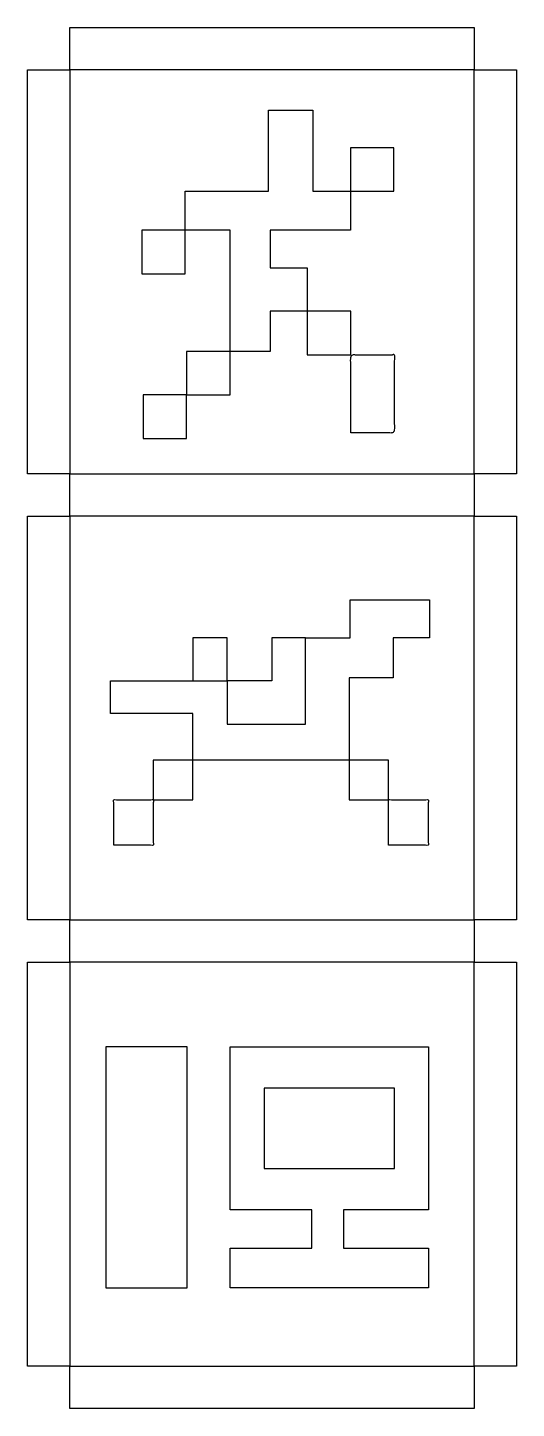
# Model space of a CAD drawing. Header units: inches. Extents: x 1.8 to 11.8, y 1.8 to 30.1.
import ezdxf

# ---------------------------------------------------------------- set-up
doc = ezdxf.new("R2010")
doc.units = ezdxf.units.IN
doc.header["$LTSCALE"] = 0.03937
doc.header["$MEASUREMENT"] = 0
doc.layers.add('Default', color=18, linetype='Continuous', true_color=0x000000)

msp = doc.modelspace()

# ---------------------------------------------------------------- linework, layer by layer
at = {"layer": 'Default'}
for points in [[(2.665, 30.07), (10.935, 30.07), (10.935, 29.204), (11.8, 29.204), (11.8, 20.935), (10.935, 20.935), (10.935, 20.07), (11.8, 20.07), (11.8, 11.8), (10.935, 11.8), (10.935, 10.935), (11.8, 10.935), (11.8, 2.665), (10.935, 2.665), (10.935, 1.8), (2.665, 1.8), (2.665, 2.665), (1.8, 2.665), (1.8, 10.935), (2.665, 10.935), (2.665, 11.8), (1.8, 11.8), (1.8, 20.07), (2.665, 20.07), (2.665, 20.935), (1.8, 20.935), (1.8, 29.204), (2.665, 29.204), (2.665, 30.07)], [(2.665, 20.935), (10.935, 20.935), (10.935, 29.204), (2.665, 29.204), (2.665, 20.935)], [(6.73, 28.379), (7.635, 28.379), (7.635, 26.721), (8.405, 26.721), (8.405, 25.922), (6.761, 25.922), (6.761, 25.152), (7.522, 25.152), (7.522, 24.262), (6.761, 24.262), (6.761, 23.439), (5.942, 23.439), (5.942, 25.922), (5.026, 25.922), (5.026, 26.721), (6.73, 26.721), (6.73, 28.379)], [(8.405, 26.721), (9.295, 26.721), (9.295, 27.611), (8.405, 27.611), (8.405, 26.721)], [(4.136, 25.032), (5.026, 25.032), (5.026, 25.922), (4.136, 25.922), (4.136, 25.032)], [(7.522, 23.372), (8.412, 23.372), (8.412, 24.262), (7.522, 24.262), (7.522, 23.372)], [(5.052, 22.549), (5.942, 22.549), (5.942, 23.439), (5.052, 23.439), (5.052, 22.549)], [(4.162, 21.659), (5.052, 21.659), (5.052, 22.549), (4.162, 22.549), (4.162, 21.659)], [(2.665, 11.8), (10.935, 11.8), (10.935, 20.07), (2.665, 20.07), (2.665, 11.8)], [(9.277, 17.573), (9.277, 16.759), (8.376, 16.759), (8.376, 15.071), (5.181, 15.071), (5.181, 16.025), (3.497, 16.025), (3.497, 16.693), (5.886, 16.693), (5.886, 15.808), (7.485, 15.808), (7.485, 17.573), (8.399, 17.573), (8.399, 18.352), (10.025, 18.352), (10.025, 17.573), (9.277, 17.573)], [(5.886, 16.693), (5.886, 17.573), (5.181, 17.573), (5.181, 16.693), (5.886, 16.693)], [(7.485, 17.573), (6.795, 17.573), (6.795, 16.693), (5.886, 16.693)], [(4.371, 14.261), (5.181, 14.261), (5.181, 15.071), (4.371, 15.071), (4.371, 14.261)], [(8.376, 14.261), (9.186, 14.261), (9.186, 15.071), (8.376, 15.071), (8.376, 14.261)], [(2.665, 2.665), (10.935, 2.665), (10.935, 10.935), (2.665, 10.935), (2.665, 2.665)], [(3.398, 4.266), (5.066, 4.266), (5.066, 9.201), (3.398, 9.201), (3.398, 4.266)], [(5.947, 9.201), (10.001, 9.201), (10.001, 5.864), (8.262, 5.864), (8.262, 5.077), (10.001, 5.077), (10.001, 4.266), (5.947, 4.266), (5.947, 5.077), (7.616, 5.077), (7.616, 5.864), (5.947, 5.864), (5.947, 9.201)], [(6.64, 6.71), (9.307, 6.71), (9.307, 8.355), (6.64, 8.355), (6.64, 6.71)]]:
    msp.add_lwpolyline(points, dxfattribs=at)
for points, knots in [([(8.412, 21.773), (8.857, 21.773), (9.302, 21.773), (9.302, 22.573), (9.302, 23.372), (8.857, 23.372), (8.412, 23.372), (8.412, 22.573), (8.412, 21.773)], [0, 0, 0, 0.455923, 0.455923, 0.911846, 0.911846, 1.367768, 1.367768, 1.823691, 1.823691, 1.823691]), ([(3.561, 13.329), (3.966, 13.329), (4.371, 13.329), (4.371, 13.795), (4.371, 14.261), (3.966, 14.261), (3.561, 14.261), (3.561, 13.795), (3.561, 13.329)], [0, 0, 0, 0.414952, 0.414952, 0.829903, 0.829903, 1.244855, 1.244855, 1.659807, 1.659807, 1.659807]), ([(9.186, 13.329), (9.591, 13.329), (9.997, 13.329), (9.997, 13.795), (9.997, 14.261), (9.591, 14.261), (9.186, 14.261), (9.186, 13.795), (9.186, 13.329)], [0, 0, 0, 0.414952, 0.414952, 0.829903, 0.829903, 1.244855, 1.244855, 1.659807, 1.659807, 1.659807])]:
    msp.add_open_spline(points, degree=2, knots=knots, dxfattribs=at)

doc.saveas('drawing.dxf')
